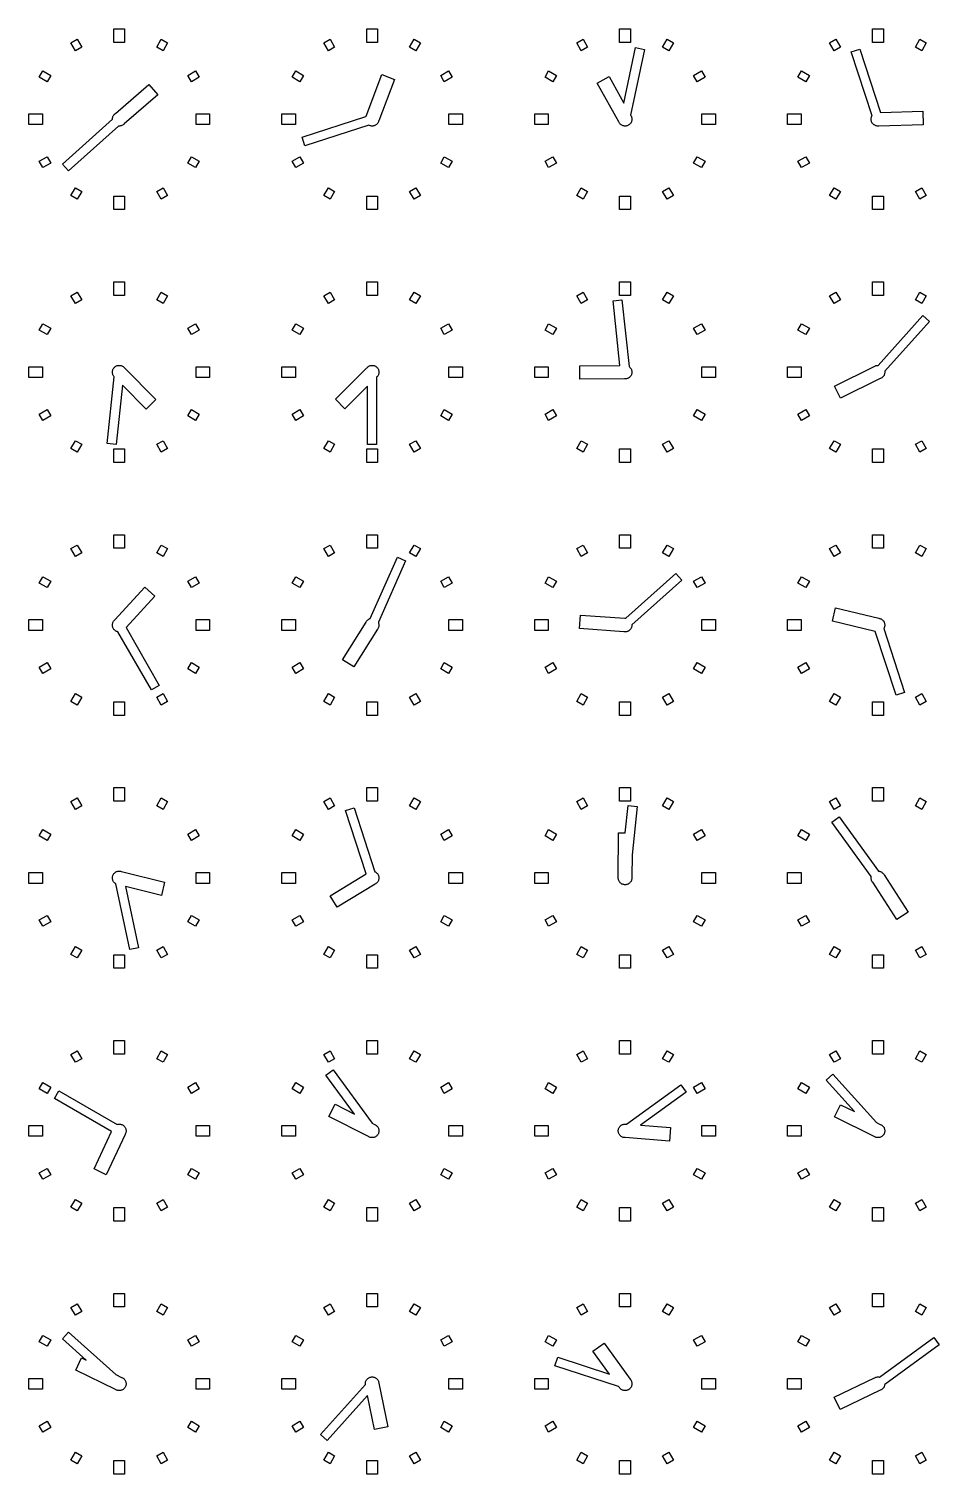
# Model space of a CAD drawing. Header units: millimetres. Extents: x -8 to 856, y -8 to 688.
# Drawn here: x 652 to 752.8, y 344 to 504 of the extents above; entities that cross this region are included whole.
import ezdxf

# ---------------------------------------------------------------- set-up
doc = ezdxf.new("R2010")
doc.units = ezdxf.units.MM

msp = doc.modelspace()

# ---------------------------------------------------------------- linework, layer by layer
for points in [[(662.6, 502.5), (661.4, 502.5), (661.4, 504), (662.6, 504), (662.6, 502.5)], [(690.6, 502.5), (689.4, 502.5), (689.4, 504), (690.6, 504), (690.6, 502.5)], [(718.6, 502.5), (717.4, 502.5), (717.4, 504), (718.6, 504), (718.6, 502.5)], [(746.6, 502.5), (745.4, 502.5), (745.4, 504), (746.6, 504), (746.6, 502.5)], [(657.85, 501.99), (657.15, 501.59), (656.65, 502.46), (657.35, 502.86), (657.85, 501.99)], [(666.85, 501.59), (666.15, 501.99), (666.65, 502.86), (667.35, 502.46), (666.85, 501.59)], [(685.85, 501.99), (685.15, 501.59), (684.65, 502.46), (685.35, 502.86), (685.85, 501.99)], [(694.85, 501.59), (694.15, 501.99), (694.65, 502.86), (695.35, 502.46), (694.85, 501.59)], [(713.85, 501.99), (713.15, 501.59), (712.65, 502.46), (713.35, 502.86), (713.85, 501.99)], [(722.85, 501.59), (722.15, 501.99), (722.65, 502.86), (723.35, 502.46), (722.85, 501.59)], [(741.85, 501.99), (741.15, 501.59), (740.65, 502.46), (741.35, 502.86), (741.85, 501.99)], [(750.85, 501.59), (750.15, 501.99), (750.65, 502.86), (751.35, 502.46), (750.85, 501.59)], [(718.7, 493.71), (718.67, 493.64), (718.63, 493.58), (718.58, 493.52), (718.53, 493.47), (718.48, 493.42), (718.42, 493.37), (718.36, 493.33), (718.29, 493.3), (718.22, 493.28), (718.15, 493.26), (718.07, 493.25), (718, 493.25), (717.93, 493.25), (717.85, 493.26), (717.78, 493.28), (717.71, 493.3), (717.64, 493.33), (717.58, 493.37), (717.52, 493.42), (717.47, 493.47), (717.42, 493.52), (717.37, 493.58), (717.33, 493.64), (717.3, 493.71), (717.3, 493.71), (714.92, 498.01), (716.23, 498.74), (717.87, 495.78), (719.17, 501.93), (720.15, 501.72), (718.61, 494.45), (718.62, 494.43), (718.63, 494.42), (718.67, 494.36), (718.7, 494.29), (718.72, 494.22), (718.74, 494.15), (718.75, 494.07), (718.75, 494), (718.75, 493.93), (718.74, 493.85), (718.72, 493.78), (718.7, 493.71)], [(746.07, 493.25), (746, 493.25), (745.93, 493.25), (745.85, 493.26), (745.78, 493.28), (745.71, 493.3), (745.64, 493.33), (745.58, 493.37), (745.52, 493.42), (745.47, 493.47), (745.42, 493.52), (745.37, 493.58), (745.33, 493.64), (745.3, 493.71), (745.28, 493.78), (745.26, 493.85), (745.25, 493.93), (745.25, 494), (745.25, 494.07), (745.26, 494.15), (745.28, 494.22), (745.3, 494.29), (745.33, 494.36), (745.35, 494.38), (743.05, 501.45), (744, 501.76), (746.28, 494.76), (750.98, 494.88), (751.02, 493.38), (746.1, 493.25), (746.07, 493.25)], [(654.41, 498.85), (654.01, 498.15), (653.14, 498.65), (653.54, 499.35), (654.41, 498.85)], [(669.99, 498.15), (669.59, 498.85), (670.46, 499.35), (670.86, 498.65), (669.99, 498.15)], [(682.41, 498.85), (682.01, 498.15), (681.14, 498.65), (681.54, 499.35), (682.41, 498.85)], [(697.99, 498.15), (697.59, 498.85), (698.46, 499.35), (698.86, 498.65), (697.99, 498.15)], [(710.41, 498.85), (710.01, 498.15), (709.14, 498.65), (709.54, 499.35), (710.41, 498.85)], [(725.99, 498.15), (725.59, 498.85), (726.46, 499.35), (726.86, 498.65), (725.99, 498.15)], [(738.41, 498.85), (738.01, 498.15), (737.14, 498.65), (737.54, 499.35), (738.41, 498.85)], [(661.25, 493.99), (661.25, 494), (661.25, 494.07), (661.26, 494.15), (661.28, 494.22), (661.3, 494.29), (661.33, 494.36), (661.37, 494.42), (661.42, 494.48), (661.47, 494.53), (661.52, 494.58), (661.57, 494.62), (665.28, 497.85), (666.27, 496.71), (662.55, 493.49), (662.53, 493.47), (662.48, 493.42), (662.42, 493.37), (662.36, 493.33), (662.29, 493.3), (662.22, 493.28), (662.15, 493.26), (662.07, 493.25), (662, 493.25), (661.93, 493.25), (661.91, 493.25), (656.39, 488.28), (655.72, 489.02), (661.25, 493.99)], [(689.31, 494.3), (689.33, 494.35), (691.09, 498.94), (692.49, 498.4), (690.73, 493.81), (690.72, 493.78), (690.7, 493.71), (690.67, 493.64), (690.63, 493.58), (690.58, 493.52), (690.53, 493.47), (690.48, 493.42), (690.42, 493.37), (690.36, 493.33), (690.29, 493.3), (690.22, 493.28), (690.15, 493.26), (690.07, 493.25), (690, 493.25), (689.93, 493.25), (689.85, 493.26), (689.78, 493.28), (689.71, 493.3), (689.64, 493.33), (689.62, 493.35), (682.55, 491.05), (682.24, 492), (689.31, 494.3)], [(653.5, 494.6), (653.5, 493.4), (652, 493.4), (652, 494.6), (653.5, 494.6)], [(670.5, 493.4), (670.5, 494.6), (672, 494.6), (672, 493.4), (670.5, 493.4)], [(681.5, 494.6), (681.5, 493.4), (680, 493.4), (680, 494.6), (681.5, 494.6)], [(698.5, 493.4), (698.5, 494.6), (700, 494.6), (700, 493.4), (698.5, 493.4)], [(709.5, 494.6), (709.5, 493.4), (708, 493.4), (708, 494.6), (709.5, 494.6)], [(726.5, 493.4), (726.5, 494.6), (728, 494.6), (728, 493.4), (726.5, 493.4)], [(737.5, 494.6), (737.5, 493.4), (736, 493.4), (736, 494.6), (737.5, 494.6)], [(654.01, 489.85), (654.41, 489.15), (653.54, 488.65), (653.14, 489.35), (654.01, 489.85)], [(669.59, 489.15), (669.99, 489.85), (670.86, 489.35), (670.46, 488.65), (669.59, 489.15)], [(682.01, 489.85), (682.41, 489.15), (681.54, 488.65), (681.14, 489.35), (682.01, 489.85)], [(697.59, 489.15), (697.99, 489.85), (698.86, 489.35), (698.46, 488.65), (697.59, 489.15)], [(710.01, 489.85), (710.41, 489.15), (709.54, 488.65), (709.14, 489.35), (710.01, 489.85)], [(725.59, 489.15), (725.99, 489.85), (726.86, 489.35), (726.46, 488.65), (725.59, 489.15)], [(738.01, 489.85), (738.41, 489.15), (737.54, 488.65), (737.14, 489.35), (738.01, 489.85)], [(656.65, 485.54), (657.15, 486.41), (657.85, 486.01), (657.35, 485.14), (656.65, 485.54)], [(666.15, 486.01), (666.85, 486.41), (667.35, 485.54), (666.65, 485.14), (666.15, 486.01)], [(684.65, 485.54), (685.15, 486.41), (685.85, 486.01), (685.35, 485.14), (684.65, 485.54)], [(694.15, 486.01), (694.85, 486.41), (695.35, 485.54), (694.65, 485.14), (694.15, 486.01)], [(712.65, 485.54), (713.15, 486.41), (713.85, 486.01), (713.35, 485.14), (712.65, 485.54)], [(722.15, 486.01), (722.85, 486.41), (723.35, 485.54), (722.65, 485.14), (722.15, 486.01)], [(740.65, 485.54), (741.15, 486.41), (741.85, 486.01), (741.35, 485.14), (740.65, 485.54)], [(750.15, 486.01), (750.85, 486.41), (751.35, 485.54), (750.65, 485.14), (750.15, 486.01)], [(661.4, 485.5), (662.6, 485.5), (662.6, 484), (661.4, 484), (661.4, 485.5)], [(689.4, 485.5), (690.6, 485.5), (690.6, 484), (689.4, 484), (689.4, 485.5)], [(717.4, 485.5), (718.6, 485.5), (718.6, 484), (717.4, 484), (717.4, 485.5)], [(745.4, 485.5), (746.6, 485.5), (746.6, 484), (745.4, 484), (745.4, 485.5)], [(662.6, 474.5), (661.4, 474.5), (661.4, 476), (662.6, 476), (662.6, 474.5)], [(690.6, 474.5), (689.4, 474.5), (689.4, 476), (690.6, 476), (690.6, 474.5)], [(718.6, 474.5), (717.4, 474.5), (717.4, 476), (718.6, 476), (718.6, 474.5)], [(746.6, 474.5), (745.4, 474.5), (745.4, 476), (746.6, 476), (746.6, 474.5)], [(657.85, 473.99), (657.15, 473.59), (656.65, 474.46), (657.35, 474.86), (657.85, 473.99)], [(666.85, 473.59), (666.15, 473.99), (666.65, 474.86), (667.35, 474.46), (666.85, 473.59)], [(685.85, 473.99), (685.15, 473.59), (684.65, 474.46), (685.35, 474.86), (685.85, 473.99)], [(694.85, 473.59), (694.15, 473.99), (694.65, 474.86), (695.35, 474.46), (694.85, 473.59)], [(713.85, 473.99), (713.15, 473.59), (712.65, 474.46), (713.35, 474.86), (713.85, 473.99)], [(717.42, 466.74), (716.67, 473.9), (717.66, 474.01), (718.44, 466.61), (718.48, 466.58), (718.53, 466.53), (718.58, 466.48), (718.63, 466.42), (718.67, 466.36), (718.7, 466.29), (718.72, 466.22), (718.74, 466.15), (718.75, 466.07), (718.75, 466), (718.75, 465.93), (718.74, 465.85), (718.72, 465.78), (718.7, 465.71), (718.67, 465.64), (718.63, 465.58), (718.58, 465.52), (718.53, 465.47), (718.48, 465.42), (718.42, 465.37), (718.36, 465.33), (718.29, 465.3), (718.22, 465.28), (718.15, 465.26), (718.07, 465.25), (718, 465.25), (717.93, 465.25), (717.92, 465.25), (713.01, 465.21), (712.99, 466.71), (717.42, 466.74)], [(722.85, 473.59), (722.15, 473.99), (722.65, 474.86), (723.35, 474.46), (722.85, 473.59)], [(741.85, 473.99), (741.15, 473.59), (740.65, 474.46), (741.35, 474.86), (741.85, 473.99)], [(750.85, 473.59), (750.15, 473.99), (750.65, 474.86), (751.35, 474.46), (750.85, 473.59)], [(745.59, 466.63), (745.64, 466.67), (745.71, 466.7), (745.78, 466.72), (745.85, 466.74), (745.93, 466.75), (746, 466.75), (746.01, 466.75), (750.98, 472.28), (751.72, 471.61), (746.75, 466.09), (746.75, 466.07), (746.75, 466), (746.75, 465.93), (746.74, 465.85), (746.72, 465.78), (746.7, 465.71), (746.67, 465.64), (746.63, 465.58), (746.58, 465.52), (746.53, 465.47), (746.48, 465.42), (746.42, 465.37), (746.36, 465.33), (746.29, 465.3), (746.26, 465.29), (741.86, 463.1), (741.19, 464.44), (745.59, 466.63)], [(654.41, 470.85), (654.01, 470.15), (653.14, 470.65), (653.54, 471.35), (654.41, 470.85)], [(669.99, 470.15), (669.59, 470.85), (670.46, 471.35), (670.86, 470.65), (669.99, 470.15)], [(682.41, 470.85), (682.01, 470.15), (681.14, 470.65), (681.54, 471.35), (682.41, 470.85)], [(697.99, 470.15), (697.59, 470.85), (698.46, 471.35), (698.86, 470.65), (697.99, 470.15)], [(710.41, 470.85), (710.01, 470.15), (709.14, 470.65), (709.54, 471.35), (710.41, 470.85)], [(725.99, 470.15), (725.59, 470.85), (726.46, 471.35), (726.86, 470.65), (725.99, 470.15)], [(738.41, 470.85), (738.01, 470.15), (737.14, 470.65), (737.54, 471.35), (738.41, 470.85)], [(653.5, 466.6), (653.5, 465.4), (652, 465.4), (652, 466.6), (653.5, 466.6)], [(661.44, 465.49), (661.42, 465.52), (661.37, 465.58), (661.33, 465.64), (661.3, 465.71), (661.28, 465.78), (661.26, 465.85), (661.25, 465.93), (661.25, 466), (661.25, 466.07), (661.26, 466.15), (661.28, 466.22), (661.3, 466.29), (661.33, 466.36), (661.37, 466.42), (661.42, 466.48), (661.47, 466.53), (661.52, 466.58), (661.58, 466.63), (661.64, 466.67), (661.71, 466.7), (661.78, 466.72), (661.85, 466.74), (661.93, 466.75), (662, 466.75), (662.07, 466.75), (662.15, 466.74), (662.22, 466.72), (662.29, 466.7), (662.36, 466.67), (662.42, 466.63), (662.48, 466.58), (662.53, 466.53), (662.58, 466.48), (662.59, 466.47), (666.04, 462.96), (664.97, 461.91), (662.35, 464.57), (661.66, 457.99), (660.67, 458.1), (661.44, 465.49)], [(670.5, 465.4), (670.5, 466.6), (672, 466.6), (672, 465.4), (670.5, 465.4)], [(681.5, 466.6), (681.5, 465.4), (680, 465.4), (680, 466.6), (681.5, 466.6)], [(689.5, 464.44), (686.99, 461.93), (685.93, 462.99), (689.41, 466.47), (689.42, 466.48), (689.47, 466.53), (689.52, 466.58), (689.58, 466.63), (689.64, 466.67), (689.71, 466.7), (689.78, 466.72), (689.85, 466.74), (689.93, 466.75), (690, 466.75), (690.07, 466.75), (690.15, 466.74), (690.22, 466.72), (690.29, 466.7), (690.36, 466.67), (690.42, 466.63), (690.48, 466.58), (690.53, 466.53), (690.58, 466.48), (690.63, 466.42), (690.67, 466.36), (690.7, 466.29), (690.72, 466.22), (690.74, 466.15), (690.75, 466.07), (690.75, 466), (690.75, 465.93), (690.74, 465.85), (690.72, 465.78), (690.7, 465.71), (690.67, 465.64), (690.63, 465.58), (690.58, 465.52), (690.53, 465.47), (690.5, 465.44), (690.5, 458), (689.5, 458), (689.5, 464.44)], [(698.5, 465.4), (698.5, 466.6), (700, 466.6), (700, 465.4), (698.5, 465.4)], [(709.5, 466.6), (709.5, 465.4), (708, 465.4), (708, 466.6), (709.5, 466.6)], [(726.5, 465.4), (726.5, 466.6), (728, 466.6), (728, 465.4), (726.5, 465.4)], [(737.5, 466.6), (737.5, 465.4), (736, 465.4), (736, 466.6), (737.5, 466.6)], [(654.01, 461.85), (654.41, 461.15), (653.54, 460.65), (653.14, 461.35), (654.01, 461.85)], [(669.59, 461.15), (669.99, 461.85), (670.86, 461.35), (670.46, 460.65), (669.59, 461.15)], [(682.01, 461.85), (682.41, 461.15), (681.54, 460.65), (681.14, 461.35), (682.01, 461.85)], [(697.59, 461.15), (697.99, 461.85), (698.86, 461.35), (698.46, 460.65), (697.59, 461.15)], [(710.01, 461.85), (710.41, 461.15), (709.54, 460.65), (709.14, 461.35), (710.01, 461.85)], [(725.59, 461.15), (725.99, 461.85), (726.86, 461.35), (726.46, 460.65), (725.59, 461.15)], [(738.01, 461.85), (738.41, 461.15), (737.54, 460.65), (737.14, 461.35), (738.01, 461.85)], [(656.65, 457.54), (657.15, 458.41), (657.85, 458.01), (657.35, 457.14), (656.65, 457.54)], [(666.15, 458.01), (666.85, 458.41), (667.35, 457.54), (666.65, 457.14), (666.15, 458.01)], [(684.65, 457.54), (685.15, 458.41), (685.85, 458.01), (685.35, 457.14), (684.65, 457.54)], [(694.15, 458.01), (694.85, 458.41), (695.35, 457.54), (694.65, 457.14), (694.15, 458.01)], [(712.65, 457.54), (713.15, 458.41), (713.85, 458.01), (713.35, 457.14), (712.65, 457.54)], [(722.15, 458.01), (722.85, 458.41), (723.35, 457.54), (722.65, 457.14), (722.15, 458.01)], [(740.65, 457.54), (741.15, 458.41), (741.85, 458.01), (741.35, 457.14), (740.65, 457.54)], [(750.15, 458.01), (750.85, 458.41), (751.35, 457.54), (750.65, 457.14), (750.15, 458.01)], [(661.4, 457.5), (662.6, 457.5), (662.6, 456), (661.4, 456), (661.4, 457.5)], [(689.4, 457.5), (690.6, 457.5), (690.6, 456), (689.4, 456), (689.4, 457.5)], [(717.4, 457.5), (718.6, 457.5), (718.6, 456), (717.4, 456), (717.4, 457.5)], [(745.4, 457.5), (746.6, 457.5), (746.6, 456), (745.4, 456), (745.4, 457.5)], [(662.6, 446.5), (661.4, 446.5), (661.4, 448), (662.6, 448), (662.6, 446.5)], [(690.6, 446.5), (689.4, 446.5), (689.4, 448), (690.6, 448), (690.6, 446.5)], [(718.6, 446.5), (717.4, 446.5), (717.4, 448), (718.6, 448), (718.6, 446.5)], [(746.6, 446.5), (745.4, 446.5), (745.4, 448), (746.6, 448), (746.6, 446.5)], [(657.85, 445.99), (657.15, 445.59), (656.65, 446.46), (657.35, 446.86), (657.85, 445.99)], [(666.85, 445.59), (666.15, 445.99), (666.65, 446.86), (667.35, 446.46), (666.85, 445.59)], [(685.85, 445.99), (685.15, 445.59), (684.65, 446.46), (685.35, 446.86), (685.85, 445.99)], [(694.85, 445.59), (694.15, 445.99), (694.65, 446.86), (695.35, 446.46), (694.85, 445.59)], [(713.85, 445.99), (713.15, 445.59), (712.65, 446.46), (713.35, 446.86), (713.85, 445.99)], [(722.85, 445.59), (722.15, 445.99), (722.65, 446.86), (723.35, 446.46), (722.85, 445.59)], [(741.85, 445.99), (741.15, 445.59), (740.65, 446.46), (741.35, 446.86), (741.85, 445.99)], [(750.85, 445.59), (750.15, 445.99), (750.65, 446.86), (751.35, 446.46), (750.85, 445.59)], [(689.32, 438.33), (689.33, 438.36), (689.37, 438.42), (689.42, 438.48), (689.47, 438.53), (689.52, 438.58), (689.58, 438.63), (689.64, 438.67), (689.71, 438.7), (689.77, 438.72), (692.8, 445.51), (693.71, 445.1), (690.69, 438.31), (690.7, 438.29), (690.72, 438.22), (690.74, 438.15), (690.75, 438.07), (690.75, 438), (690.75, 437.93), (690.74, 437.85), (690.72, 437.78), (690.7, 437.71), (690.67, 437.64), (690.63, 437.58), (690.59, 437.53), (687.99, 433.36), (686.71, 434.16), (689.32, 438.33)], [(654.41, 442.85), (654.01, 442.15), (653.14, 442.65), (653.54, 443.35), (654.41, 442.85)], [(669.99, 442.15), (669.59, 442.85), (670.46, 443.35), (670.86, 442.65), (669.99, 442.15)], [(682.41, 442.85), (682.01, 442.15), (681.14, 442.65), (681.54, 443.35), (682.41, 442.85)], [(697.99, 442.15), (697.59, 442.85), (698.46, 443.35), (698.86, 442.65), (697.99, 442.15)], [(710.41, 442.85), (710.01, 442.15), (709.14, 442.65), (709.54, 443.35), (710.41, 442.85)], [(718.7, 437.71), (718.67, 437.64), (718.63, 437.58), (718.58, 437.52), (718.53, 437.47), (718.48, 437.42), (718.42, 437.37), (718.36, 437.33), (718.29, 437.3), (718.22, 437.28), (718.15, 437.26), (718.07, 437.25), (718, 437.25), (717.93, 437.25), (717.87, 437.26), (712.96, 437.6), (713.06, 439.1), (717.97, 438.75), (718, 438.75), (718.07, 438.75), (718.09, 438.75), (723.61, 443.72), (724.28, 442.98), (718.75, 438.01), (718.75, 438), (718.75, 437.93), (718.74, 437.85), (718.72, 437.78), (718.7, 437.71)], [(725.99, 442.15), (725.59, 442.85), (726.46, 443.35), (726.86, 442.65), (725.99, 442.15)], [(738.41, 442.85), (738.01, 442.15), (737.14, 442.65), (737.54, 443.35), (738.41, 442.85)], [(661.78, 437.28), (661.71, 437.3), (661.64, 437.33), (661.58, 437.37), (661.52, 437.42), (661.47, 437.47), (661.42, 437.52), (661.37, 437.58), (661.33, 437.64), (661.3, 437.71), (661.28, 437.78), (661.26, 437.85), (661.25, 437.93), (661.25, 438), (661.25, 438.07), (661.26, 438.15), (661.28, 438.22), (661.3, 438.29), (661.33, 438.36), (661.37, 438.42), (661.42, 438.48), (661.47, 438.53), (661.5, 438.56), (664.82, 442.19), (665.93, 441.18), (662.75, 437.71), (666.43, 431.32), (665.57, 430.82), (661.85, 437.26), (661.78, 437.28)], [(653.5, 438.6), (653.5, 437.4), (652, 437.4), (652, 438.6), (653.5, 438.6)], [(670.5, 437.4), (670.5, 438.6), (672, 438.6), (672, 437.4), (670.5, 437.4)], [(681.5, 438.6), (681.5, 437.4), (680, 437.4), (680, 438.6), (681.5, 438.6)], [(698.5, 437.4), (698.5, 438.6), (700, 438.6), (700, 437.4), (698.5, 437.4)], [(709.5, 438.6), (709.5, 437.4), (708, 437.4), (708, 438.6), (709.5, 438.6)], [(726.5, 437.4), (726.5, 438.6), (728, 438.6), (728, 437.4), (726.5, 437.4)], [(737.5, 438.6), (737.5, 437.4), (736, 437.4), (736, 438.6), (737.5, 438.6)], [(746.7, 437.71), (746.67, 437.64), (746.65, 437.62), (748.95, 430.55), (748, 430.24), (745.7, 437.3), (740.96, 438.44), (741.31, 439.9), (746.1, 438.75), (746.15, 438.74), (746.22, 438.72), (746.29, 438.7), (746.36, 438.67), (746.42, 438.63), (746.48, 438.58), (746.53, 438.53), (746.58, 438.48), (746.63, 438.42), (746.67, 438.36), (746.7, 438.29), (746.72, 438.22), (746.74, 438.15), (746.75, 438.07), (746.75, 438), (746.75, 437.93), (746.74, 437.85), (746.72, 437.78), (746.7, 437.71)], [(654.01, 433.85), (654.41, 433.15), (653.54, 432.65), (653.14, 433.35), (654.01, 433.85)], [(669.59, 433.15), (669.99, 433.85), (670.86, 433.35), (670.46, 432.65), (669.59, 433.15)], [(682.01, 433.85), (682.41, 433.15), (681.54, 432.65), (681.14, 433.35), (682.01, 433.85)], [(697.59, 433.15), (697.99, 433.85), (698.86, 433.35), (698.46, 432.65), (697.59, 433.15)], [(710.01, 433.85), (710.41, 433.15), (709.54, 432.65), (709.14, 433.35), (710.01, 433.85)], [(725.59, 433.15), (725.99, 433.85), (726.86, 433.35), (726.46, 432.65), (725.59, 433.15)], [(738.01, 433.85), (738.41, 433.15), (737.54, 432.65), (737.14, 433.35), (738.01, 433.85)], [(657.15, 430.41), (657.85, 430.01), (657.35, 429.14), (656.65, 429.54), (657.15, 430.41)], [(666.15, 430.01), (666.85, 430.41), (667.35, 429.54), (666.65, 429.14), (666.15, 430.01)], [(684.65, 429.54), (685.15, 430.41), (685.85, 430.01), (685.35, 429.14), (684.65, 429.54)], [(694.15, 430.01), (694.85, 430.41), (695.35, 429.54), (694.65, 429.14), (694.15, 430.01)], [(712.65, 429.54), (713.15, 430.41), (713.85, 430.01), (713.35, 429.14), (712.65, 429.54)], [(722.15, 430.01), (722.85, 430.41), (723.35, 429.54), (722.65, 429.14), (722.15, 430.01)], [(740.65, 429.54), (741.15, 430.41), (741.85, 430.01), (741.35, 429.14), (740.65, 429.54)], [(750.15, 430.01), (750.85, 430.41), (751.35, 429.54), (750.65, 429.14), (750.15, 430.01)], [(661.4, 428), (661.4, 429.5), (662.6, 429.5), (662.6, 428), (661.4, 428)], [(689.4, 429.5), (690.6, 429.5), (690.6, 428), (689.4, 428), (689.4, 429.5)], [(717.4, 429.5), (718.6, 429.5), (718.6, 428), (717.4, 428), (717.4, 429.5)], [(745.4, 429.5), (746.6, 429.5), (746.6, 428), (745.4, 428), (745.4, 429.5)], [(662.6, 418.5), (661.4, 418.5), (661.4, 420), (662.6, 420), (662.6, 418.5)], [(690.6, 418.5), (689.4, 418.5), (689.4, 420), (690.6, 420), (690.6, 418.5)], [(718.6, 418.5), (717.4, 418.5), (717.4, 420), (718.6, 420), (718.6, 418.5)], [(746.6, 418.5), (745.4, 418.5), (745.4, 420), (746.6, 420), (746.6, 418.5)], [(657.85, 417.99), (657.15, 417.59), (656.65, 418.46), (657.35, 418.86), (657.85, 417.99)], [(666.85, 417.59), (666.15, 417.99), (666.65, 418.86), (667.35, 418.46), (666.85, 417.59)], [(685.85, 417.99), (685.15, 417.59), (684.65, 418.46), (685.35, 418.86), (685.85, 417.99)], [(689.32, 410.46), (687.05, 417.45), (688, 417.76), (690.3, 410.69), (690.36, 410.67), (690.42, 410.63), (690.48, 410.58), (690.53, 410.53), (690.58, 410.48), (690.63, 410.42), (690.67, 410.36), (690.7, 410.29), (690.72, 410.22), (690.74, 410.15), (690.75, 410.07), (690.75, 410), (690.75, 409.93), (690.74, 409.85), (690.72, 409.78), (690.7, 409.71), (690.67, 409.64), (690.63, 409.58), (690.58, 409.52), (690.53, 409.47), (690.48, 409.42), (690.42, 409.37), (690.36, 409.33), (690.32, 409.32), (686.13, 406.75), (685.34, 408.03), (689.32, 410.46)], [(694.85, 417.59), (694.15, 417.99), (694.65, 418.86), (695.35, 418.46), (694.85, 417.59)], [(713.85, 417.99), (713.15, 417.59), (712.65, 418.46), (713.35, 418.86), (713.85, 417.99)], [(718.7, 409.71), (718.67, 409.64), (718.63, 409.58), (718.58, 409.52), (718.53, 409.47), (718.48, 409.42), (718.42, 409.37), (718.36, 409.33), (718.29, 409.3), (718.22, 409.28), (718.15, 409.26), (718.07, 409.25), (718, 409.25), (717.93, 409.25), (717.85, 409.26), (717.78, 409.28), (717.71, 409.3), (717.64, 409.33), (717.58, 409.37), (717.52, 409.42), (717.47, 409.47), (717.42, 409.52), (717.37, 409.58), (717.33, 409.64), (717.3, 409.71), (717.28, 409.78), (717.26, 409.85), (717.25, 409.93), (717.25, 410), (717.25, 410.07), (717.25, 410.09), (717.29, 415.01), (718.02, 415), (718.34, 418.01), (719.33, 417.9), (718.77, 412.57), (718.75, 410.08), (718.75, 410.07), (718.75, 410), (718.75, 409.93), (718.74, 409.85), (718.72, 409.78), (718.7, 409.71)], [(722.85, 417.59), (722.15, 417.99), (722.65, 418.86), (723.35, 418.46), (722.85, 417.59)], [(741.85, 417.99), (741.15, 417.59), (740.65, 418.46), (741.35, 418.86), (741.85, 417.99)], [(750.85, 417.59), (750.15, 417.99), (750.65, 418.86), (751.35, 418.46), (750.85, 417.59)], [(745.42, 409.52), (745.37, 409.58), (745.33, 409.64), (745.3, 409.71), (745.28, 409.78), (745.26, 409.85), (745.25, 409.93), (745.25, 410), (745.25, 410.07), (745.26, 410.15), (745.26, 410.16), (740.89, 416.18), (741.7, 416.77), (746.07, 410.75), (746.07, 410.75), (746.15, 410.74), (746.22, 410.72), (746.29, 410.7), (746.36, 410.67), (746.42, 410.63), (746.48, 410.58), (746.53, 410.53), (746.58, 410.48), (746.63, 410.42), (746.67, 410.36), (746.67, 410.34), (749.35, 406.22), (748.09, 405.4), (745.42, 409.52), (745.42, 409.52)], [(654.41, 414.85), (654.01, 414.15), (653.14, 414.65), (653.54, 415.35), (654.41, 414.85)], [(669.99, 414.15), (669.59, 414.85), (670.46, 415.35), (670.86, 414.65), (669.99, 414.15)], [(682.41, 414.85), (682.01, 414.15), (681.14, 414.65), (681.54, 415.35), (682.41, 414.85)], [(697.99, 414.15), (697.59, 414.85), (698.46, 415.35), (698.86, 414.65), (697.99, 414.15)], [(710.41, 414.85), (710.01, 414.15), (709.14, 414.65), (709.54, 415.35), (710.41, 414.85)], [(725.99, 414.15), (725.59, 414.85), (726.46, 415.35), (726.86, 414.65), (725.99, 414.15)], [(738.41, 414.85), (738.01, 414.15), (737.14, 414.65), (737.54, 415.35), (738.41, 414.85)], [(653.5, 410.6), (653.5, 409.4), (652, 409.4), (652, 410.6), (653.5, 410.6)], [(661.58, 409.37), (661.52, 409.42), (661.47, 409.47), (661.42, 409.52), (661.37, 409.58), (661.33, 409.64), (661.3, 409.71), (661.28, 409.78), (661.26, 409.85), (661.25, 409.93), (661.25, 410), (661.25, 410.07), (661.26, 410.15), (661.28, 410.22), (661.3, 410.29), (661.33, 410.36), (661.37, 410.42), (661.42, 410.48), (661.47, 410.53), (661.52, 410.58), (661.58, 410.63), (661.64, 410.67), (661.71, 410.7), (661.78, 410.72), (661.85, 410.74), (661.93, 410.75), (662, 410.75), (662.07, 410.75), (662.15, 410.74), (662.22, 410.72), (662.26, 410.71), (667.03, 409.52), (666.67, 408.06), (662.71, 409.05), (664.15, 402.28), (663.17, 402.07), (661.63, 409.34), (661.58, 409.37)], [(670.5, 409.4), (670.5, 410.6), (672, 410.6), (672, 409.4), (670.5, 409.4)], [(681.5, 410.6), (681.5, 409.4), (680, 409.4), (680, 410.6), (681.5, 410.6)], [(698.5, 409.4), (698.5, 410.6), (700, 410.6), (700, 409.4), (698.5, 409.4)], [(709.5, 410.6), (709.5, 409.4), (708, 409.4), (708, 410.6), (709.5, 410.6)], [(726.5, 409.4), (726.5, 410.6), (728, 410.6), (728, 409.4), (726.5, 409.4)], [(737.5, 410.6), (737.5, 409.4), (736, 409.4), (736, 410.6), (737.5, 410.6)], [(654.01, 405.85), (654.41, 405.15), (653.54, 404.65), (653.14, 405.35), (654.01, 405.85)], [(669.59, 405.15), (669.99, 405.85), (670.86, 405.35), (670.46, 404.65), (669.59, 405.15)], [(682.01, 405.85), (682.41, 405.15), (681.54, 404.65), (681.14, 405.35), (682.01, 405.85)], [(697.59, 405.15), (697.99, 405.85), (698.86, 405.35), (698.46, 404.65), (697.59, 405.15)], [(710.01, 405.85), (710.41, 405.15), (709.54, 404.65), (709.14, 405.35), (710.01, 405.85)], [(725.59, 405.15), (725.99, 405.85), (726.86, 405.35), (726.46, 404.65), (725.59, 405.15)], [(738.01, 405.85), (738.41, 405.15), (737.54, 404.65), (737.14, 405.35), (738.01, 405.85)], [(657.15, 402.41), (657.85, 402.01), (657.35, 401.14), (656.65, 401.54), (657.15, 402.41)], [(666.15, 402.01), (666.85, 402.41), (667.35, 401.54), (666.65, 401.14), (666.15, 402.01)], [(684.65, 401.54), (685.15, 402.41), (685.85, 402.01), (685.35, 401.14), (684.65, 401.54)], [(694.15, 402.01), (694.85, 402.41), (695.35, 401.54), (694.65, 401.14), (694.15, 402.01)], [(713.15, 402.41), (713.85, 402.01), (713.35, 401.14), (712.65, 401.54), (713.15, 402.41)], [(722.15, 402.01), (722.85, 402.41), (723.35, 401.54), (722.65, 401.14), (722.15, 402.01)], [(740.65, 401.54), (741.15, 402.41), (741.85, 402.01), (741.35, 401.14), (740.65, 401.54)], [(750.15, 402.01), (750.85, 402.41), (751.35, 401.54), (750.65, 401.14), (750.15, 402.01)], [(661.4, 400), (661.4, 401.5), (662.6, 401.5), (662.6, 400), (661.4, 400)], [(689.4, 401.5), (690.6, 401.5), (690.6, 400), (689.4, 400), (689.4, 401.5)], [(717.4, 400), (717.4, 401.5), (718.6, 401.5), (718.6, 400), (717.4, 400)], [(745.4, 401.5), (746.6, 401.5), (746.6, 400), (745.4, 400), (745.4, 401.5)], [(662.6, 390.5), (661.4, 390.5), (661.4, 392), (662.6, 392), (662.6, 390.5)], [(690.6, 390.5), (689.4, 390.5), (689.4, 392), (690.6, 392), (690.6, 390.5)], [(718.6, 390.5), (717.4, 390.5), (717.4, 392), (718.6, 392), (718.6, 390.5)], [(746.6, 390.5), (745.4, 390.5), (745.4, 392), (746.6, 392), (746.6, 390.5)], [(657.85, 389.99), (657.15, 389.59), (656.65, 390.46), (657.35, 390.86), (657.85, 389.99)], [(666.85, 389.59), (666.15, 389.99), (666.65, 390.86), (667.35, 390.46), (666.85, 389.59)], [(685.85, 389.99), (685.15, 389.59), (684.65, 390.46), (685.35, 390.86), (685.85, 389.99)], [(694.85, 389.59), (694.15, 389.99), (694.65, 390.86), (695.35, 390.46), (694.85, 389.59)], [(713.85, 389.99), (713.15, 389.59), (712.65, 390.46), (713.35, 390.86), (713.85, 389.99)], [(722.85, 389.59), (722.15, 389.99), (722.65, 390.86), (723.35, 390.46), (722.85, 389.59)], [(741.85, 389.99), (741.15, 389.59), (740.65, 390.46), (741.35, 390.86), (741.85, 389.99)], [(750.85, 389.59), (750.15, 389.99), (750.65, 390.86), (751.35, 390.46), (750.85, 389.59)], [(654.41, 386.85), (654.01, 386.15), (653.14, 386.65), (653.54, 387.35), (654.41, 386.85)], [(669.99, 386.15), (669.59, 386.85), (670.46, 387.35), (670.86, 386.65), (669.99, 386.15)], [(682.41, 386.85), (682.01, 386.15), (681.14, 386.65), (681.54, 387.35), (682.41, 386.85)], [(690.7, 381.71), (690.67, 381.64), (690.63, 381.58), (690.58, 381.52), (690.53, 381.47), (690.48, 381.42), (690.42, 381.37), (690.36, 381.33), (690.29, 381.3), (690.22, 381.28), (690.15, 381.26), (690.07, 381.25), (690, 381.25), (689.93, 381.25), (689.85, 381.26), (689.78, 381.28), (689.71, 381.3), (689.64, 381.33), (689.58, 381.37), (685.2, 383.6), (685.89, 384.94), (688.05, 383.84), (684.89, 388.18), (685.7, 388.77), (690.01, 382.84), (690.27, 382.7), (690.29, 382.7), (690.36, 382.67), (690.42, 382.63), (690.48, 382.58), (690.53, 382.53), (690.58, 382.48), (690.63, 382.42), (690.67, 382.36), (690.7, 382.29), (690.72, 382.22), (690.74, 382.15), (690.75, 382.07), (690.75, 382), (690.75, 381.93), (690.74, 381.85), (690.72, 381.78), (690.7, 381.71)], [(697.99, 386.15), (697.59, 386.85), (698.46, 387.35), (698.86, 386.65), (697.99, 386.15)], [(710.41, 386.85), (710.01, 386.15), (709.14, 386.65), (709.54, 387.35), (710.41, 386.85)], [(725.99, 386.15), (725.59, 386.85), (726.46, 387.35), (726.86, 386.65), (725.99, 386.15)], [(738.41, 386.85), (738.01, 386.15), (737.14, 386.65), (737.54, 387.35), (738.41, 386.85)], [(746.7, 381.71), (746.67, 381.64), (746.63, 381.58), (746.58, 381.52), (746.53, 381.47), (746.48, 381.42), (746.42, 381.37), (746.36, 381.33), (746.29, 381.3), (746.22, 381.28), (746.15, 381.26), (746.07, 381.25), (746, 381.25), (745.93, 381.25), (745.85, 381.26), (745.78, 381.28), (745.71, 381.3), (745.64, 381.33), (745.59, 381.37), (741.19, 383.56), (741.86, 384.9), (743.41, 384.13), (740.28, 387.61), (741.02, 388.28), (745.85, 382.91), (746.26, 382.71), (746.29, 382.7), (746.36, 382.67), (746.42, 382.63), (746.48, 382.58), (746.53, 382.53), (746.58, 382.48), (746.63, 382.42), (746.67, 382.36), (746.7, 382.29), (746.72, 382.22), (746.74, 382.15), (746.75, 382.07), (746.75, 382), (746.75, 381.93), (746.74, 381.85), (746.72, 381.78), (746.7, 381.71)], [(661.14, 381.92), (654.82, 385.57), (655.32, 386.43), (661.76, 382.72), (661.78, 382.72), (661.85, 382.74), (661.93, 382.75), (662, 382.75), (662.07, 382.75), (662.15, 382.74), (662.22, 382.72), (662.29, 382.7), (662.36, 382.67), (662.42, 382.63), (662.48, 382.58), (662.53, 382.53), (662.58, 382.48), (662.63, 382.42), (662.67, 382.36), (662.7, 382.29), (662.72, 382.22), (662.74, 382.15), (662.75, 382.07), (662.75, 382), (662.75, 381.93), (662.74, 381.85), (662.72, 381.78), (662.7, 381.71), (662.67, 381.64), (662.65, 381.61), (660.57, 377.15), (659.21, 377.79), (661.14, 381.92)], [(718, 381.25), (717.93, 381.25), (717.85, 381.26), (717.78, 381.28), (717.71, 381.3), (717.64, 381.33), (717.58, 381.37), (717.52, 381.42), (717.47, 381.47), (717.42, 381.52), (717.37, 381.58), (717.33, 381.64), (717.3, 381.71), (717.28, 381.78), (717.26, 381.85), (717.25, 381.93), (717.25, 382), (717.25, 382.07), (717.26, 382.15), (717.28, 382.22), (717.3, 382.29), (717.33, 382.36), (717.37, 382.42), (717.42, 382.48), (717.47, 382.53), (717.52, 382.58), (717.58, 382.63), (717.64, 382.67), (717.71, 382.7), (717.78, 382.72), (717.85, 382.74), (717.93, 382.75), (718, 382.75), (718.07, 382.75), (718.14, 382.74), (718.17, 382.74), (724.18, 387.11), (724.77, 386.3), (719.7, 382.62), (723.04, 382.36), (722.93, 380.86), (718.02, 381.25), (718, 381.25)], [(653.5, 382.6), (653.5, 381.4), (652, 381.4), (652, 382.6), (653.5, 382.6)], [(670.5, 381.4), (670.5, 382.6), (672, 382.6), (672, 381.4), (670.5, 381.4)], [(681.5, 382.6), (681.5, 381.4), (680, 381.4), (680, 382.6), (681.5, 382.6)], [(698.5, 381.4), (698.5, 382.6), (700, 382.6), (700, 381.4), (698.5, 381.4)], [(709.5, 382.6), (709.5, 381.4), (708, 381.4), (708, 382.6), (709.5, 382.6)], [(726.5, 381.4), (726.5, 382.6), (728, 382.6), (728, 381.4), (726.5, 381.4)], [(737.5, 382.6), (737.5, 381.4), (736, 381.4), (736, 382.6), (737.5, 382.6)], [(654.01, 377.85), (654.41, 377.15), (653.54, 376.65), (653.14, 377.35), (654.01, 377.85)], [(669.59, 377.15), (669.99, 377.85), (670.86, 377.35), (670.46, 376.65), (669.59, 377.15)], [(682.01, 377.85), (682.41, 377.15), (681.54, 376.65), (681.14, 377.35), (682.01, 377.85)], [(697.59, 377.15), (697.99, 377.85), (698.86, 377.35), (698.46, 376.65), (697.59, 377.15)], [(710.01, 377.85), (710.41, 377.15), (709.54, 376.65), (709.14, 377.35), (710.01, 377.85)], [(725.59, 377.15), (725.99, 377.85), (726.86, 377.35), (726.46, 376.65), (725.59, 377.15)], [(738.01, 377.85), (738.41, 377.15), (737.54, 376.65), (737.14, 377.35), (738.01, 377.85)], [(656.65, 373.54), (657.15, 374.41), (657.85, 374.01), (657.35, 373.14), (656.65, 373.54)], [(666.15, 374.01), (666.85, 374.41), (667.35, 373.54), (666.65, 373.14), (666.15, 374.01)], [(684.65, 373.54), (685.15, 374.41), (685.85, 374.01), (685.35, 373.14), (684.65, 373.54)], [(694.15, 374.01), (694.85, 374.41), (695.35, 373.54), (694.65, 373.14), (694.15, 374.01)], [(713.15, 374.41), (713.85, 374.01), (713.35, 373.14), (712.65, 373.54), (713.15, 374.41)], [(722.15, 374.01), (722.85, 374.41), (723.35, 373.54), (722.65, 373.14), (722.15, 374.01)], [(740.65, 373.54), (741.15, 374.41), (741.85, 374.01), (741.35, 373.14), (740.65, 373.54)], [(750.15, 374.01), (750.85, 374.41), (751.35, 373.54), (750.65, 373.14), (750.15, 374.01)], [(661.4, 373.5), (662.6, 373.5), (662.6, 372), (661.4, 372), (661.4, 373.5)], [(689.4, 373.5), (690.6, 373.5), (690.6, 372), (689.4, 372), (689.4, 373.5)], [(717.4, 372), (717.4, 373.5), (718.6, 373.5), (718.6, 372), (717.4, 372)], [(745.4, 373.5), (746.6, 373.5), (746.6, 372), (745.4, 372), (745.4, 373.5)], [(662.6, 362.5), (661.4, 362.5), (661.4, 364), (662.6, 364), (662.6, 362.5)], [(690.6, 362.5), (689.4, 362.5), (689.4, 364), (690.6, 364), (690.6, 362.5)], [(718.6, 362.5), (717.4, 362.5), (717.4, 364), (718.6, 364), (718.6, 362.5)], [(746.6, 362.5), (745.4, 362.5), (745.4, 364), (746.6, 364), (746.6, 362.5)], [(657.85, 361.99), (657.15, 361.59), (656.65, 362.46), (657.35, 362.86), (657.85, 361.99)], [(666.85, 361.59), (666.15, 361.99), (666.65, 362.86), (667.35, 362.46), (666.85, 361.59)], [(685.85, 361.99), (685.15, 361.59), (684.65, 362.46), (685.35, 362.86), (685.85, 361.99)], [(694.85, 361.59), (694.15, 361.99), (694.65, 362.86), (695.35, 362.46), (694.85, 361.59)], [(713.85, 361.99), (713.15, 361.59), (712.65, 362.46), (713.35, 362.86), (713.85, 361.99)], [(722.85, 361.59), (722.15, 361.99), (722.65, 362.86), (723.35, 362.46), (722.85, 361.59)], [(741.85, 361.99), (741.15, 361.59), (740.65, 362.46), (741.35, 362.86), (741.85, 361.99)], [(750.85, 361.59), (750.15, 361.99), (750.65, 362.86), (751.35, 362.46), (750.85, 361.59)], [(654.41, 358.85), (654.01, 358.15), (653.14, 358.65), (653.54, 359.35), (654.41, 358.85)], [(662.7, 353.71), (662.67, 353.64), (662.63, 353.58), (662.58, 353.52), (662.53, 353.47), (662.48, 353.42), (662.42, 353.37), (662.36, 353.33), (662.29, 353.3), (662.22, 353.28), (662.15, 353.26), (662.07, 353.25), (662, 353.25), (661.93, 353.25), (661.85, 353.26), (661.78, 353.28), (661.71, 353.3), (661.64, 353.33), (661.6, 353.36), (657.18, 355.52), (657.83, 356.87), (658.35, 356.62), (655.72, 358.98), (656.39, 359.72), (661.61, 355.03), (662.26, 354.71), (662.29, 354.7), (662.36, 354.67), (662.42, 354.63), (662.48, 354.58), (662.53, 354.53), (662.58, 354.48), (662.63, 354.42), (662.67, 354.36), (662.7, 354.29), (662.72, 354.22), (662.74, 354.15), (662.75, 354.07), (662.75, 354), (662.75, 353.93), (662.74, 353.85), (662.72, 353.78), (662.7, 353.71)], [(669.99, 358.15), (669.59, 358.85), (670.46, 359.35), (670.86, 358.65), (669.99, 358.15)], [(682.41, 358.85), (682.01, 358.15), (681.14, 358.65), (681.54, 359.35), (682.41, 358.85)], [(697.99, 358.15), (697.59, 358.85), (698.46, 359.35), (698.86, 358.65), (697.99, 358.15)], [(710.41, 358.85), (710.01, 358.15), (709.14, 358.65), (709.54, 359.35), (710.41, 358.85)], [(718.7, 353.71), (718.67, 353.64), (718.63, 353.58), (718.58, 353.52), (718.53, 353.47), (718.48, 353.42), (718.42, 353.37), (718.36, 353.33), (718.29, 353.3), (718.22, 353.28), (718.15, 353.26), (718.07, 353.25), (718, 353.25), (717.93, 353.25), (717.85, 353.26), (717.78, 353.28), (717.71, 353.3), (717.64, 353.33), (717.58, 353.37), (717.52, 353.42), (717.47, 353.47), (717.42, 353.52), (717.37, 353.58), (717.35, 353.62), (717.29, 353.71), (710.24, 356), (710.55, 356.95), (716.29, 355.08), (714.45, 357.6), (715.67, 358.49), (718.56, 354.5), (718.58, 354.48), (718.63, 354.42), (718.67, 354.36), (718.7, 354.29), (718.72, 354.22), (718.74, 354.15), (718.75, 354.07), (718.75, 354), (718.75, 353.93), (718.74, 353.85), (718.72, 353.78), (718.7, 353.71)], [(725.99, 358.15), (725.59, 358.85), (726.46, 359.35), (726.86, 358.65), (725.99, 358.15)], [(738.41, 358.85), (738.01, 358.15), (737.14, 358.65), (737.54, 359.35), (738.41, 358.85)], [(745.61, 354.64), (745.64, 354.67), (745.71, 354.7), (745.78, 354.72), (745.85, 354.74), (745.93, 354.75), (746, 354.75), (746.07, 354.75), (746.15, 354.74), (746.16, 354.74), (752.18, 359.11), (752.77, 358.3), (746.75, 353.93), (746.75, 353.93), (746.74, 353.85), (746.72, 353.78), (746.7, 353.71), (746.67, 353.64), (746.63, 353.58), (746.58, 353.52), (746.53, 353.47), (746.48, 353.42), (746.42, 353.37), (746.36, 353.33), (746.29, 353.3), (746.25, 353.29), (741.81, 351.17), (741.16, 352.52), (745.61, 354.64)], [(653.5, 354.6), (653.5, 353.4), (652, 353.4), (652, 354.6), (653.5, 354.6)], [(670.5, 353.4), (670.5, 354.6), (672, 354.6), (672, 353.4), (670.5, 353.4)], [(681.5, 354.6), (681.5, 353.4), (680, 353.4), (680, 354.6), (681.5, 354.6)], [(689.25, 353.91), (689.25, 353.93), (689.25, 354), (689.25, 354.07), (689.26, 354.15), (689.28, 354.22), (689.3, 354.29), (689.33, 354.36), (689.37, 354.42), (689.42, 354.48), (689.47, 354.53), (689.52, 354.58), (689.58, 354.63), (689.64, 354.67), (689.71, 354.7), (689.78, 354.72), (689.85, 354.74), (689.93, 354.75), (690, 354.75), (690.07, 354.75), (690.15, 354.74), (690.22, 354.72), (690.29, 354.7), (690.36, 354.67), (690.42, 354.63), (690.48, 354.58), (690.53, 354.53), (690.58, 354.48), (690.63, 354.42), (690.67, 354.36), (690.7, 354.29), (690.72, 354.22), (690.74, 354.15), (690.75, 354.07), (690.75, 354.07), (691.73, 349.25), (690.26, 348.95), (689.5, 352.7), (685.02, 347.72), (684.28, 348.39), (689.25, 353.91)], [(698.5, 353.4), (698.5, 354.6), (700, 354.6), (700, 353.4), (698.5, 353.4)], [(709.5, 354.6), (709.5, 353.4), (708, 353.4), (708, 354.6), (709.5, 354.6)], [(726.5, 353.4), (726.5, 354.6), (728, 354.6), (728, 353.4), (726.5, 353.4)], [(737.5, 354.6), (737.5, 353.4), (736, 353.4), (736, 354.6), (737.5, 354.6)], [(654.01, 349.85), (654.41, 349.15), (653.54, 348.65), (653.14, 349.35), (654.01, 349.85)], [(669.59, 349.15), (669.99, 349.85), (670.86, 349.35), (670.46, 348.65), (669.59, 349.15)], [(682.01, 349.85), (682.41, 349.15), (681.54, 348.65), (681.14, 349.35), (682.01, 349.85)], [(697.59, 349.15), (697.99, 349.85), (698.86, 349.35), (698.46, 348.65), (697.59, 349.15)], [(710.01, 349.85), (710.41, 349.15), (709.54, 348.65), (709.14, 349.35), (710.01, 349.85)], [(725.59, 349.15), (725.99, 349.85), (726.86, 349.35), (726.46, 348.65), (725.59, 349.15)], [(738.01, 349.85), (738.41, 349.15), (737.54, 348.65), (737.14, 349.35), (738.01, 349.85)], [(656.65, 345.54), (657.15, 346.41), (657.85, 346.01), (657.35, 345.14), (656.65, 345.54)], [(666.15, 346.01), (666.85, 346.41), (667.35, 345.54), (666.65, 345.14), (666.15, 346.01)], [(684.65, 345.54), (685.15, 346.41), (685.85, 346.01), (685.35, 345.14), (684.65, 345.54)], [(694.15, 346.01), (694.85, 346.41), (695.35, 345.54), (694.65, 345.14), (694.15, 346.01)], [(712.65, 345.54), (713.15, 346.41), (713.85, 346.01), (713.35, 345.14), (712.65, 345.54)], [(722.15, 346.01), (722.85, 346.41), (723.35, 345.54), (722.65, 345.14), (722.15, 346.01)], [(740.65, 345.54), (741.15, 346.41), (741.85, 346.01), (741.35, 345.14), (740.65, 345.54)], [(750.15, 346.01), (750.85, 346.41), (751.35, 345.54), (750.65, 345.14), (750.15, 346.01)], [(661.4, 345.5), (662.6, 345.5), (662.6, 344), (661.4, 344), (661.4, 345.5)], [(689.4, 345.5), (690.6, 345.5), (690.6, 344), (689.4, 344), (689.4, 345.5)], [(717.4, 345.5), (718.6, 345.5), (718.6, 344), (717.4, 344), (717.4, 345.5)], [(745.4, 345.5), (746.6, 345.5), (746.6, 344), (745.4, 344), (745.4, 345.5)]]:
    msp.add_lwpolyline(points, close=True)

doc.saveas('drawing.dxf')
